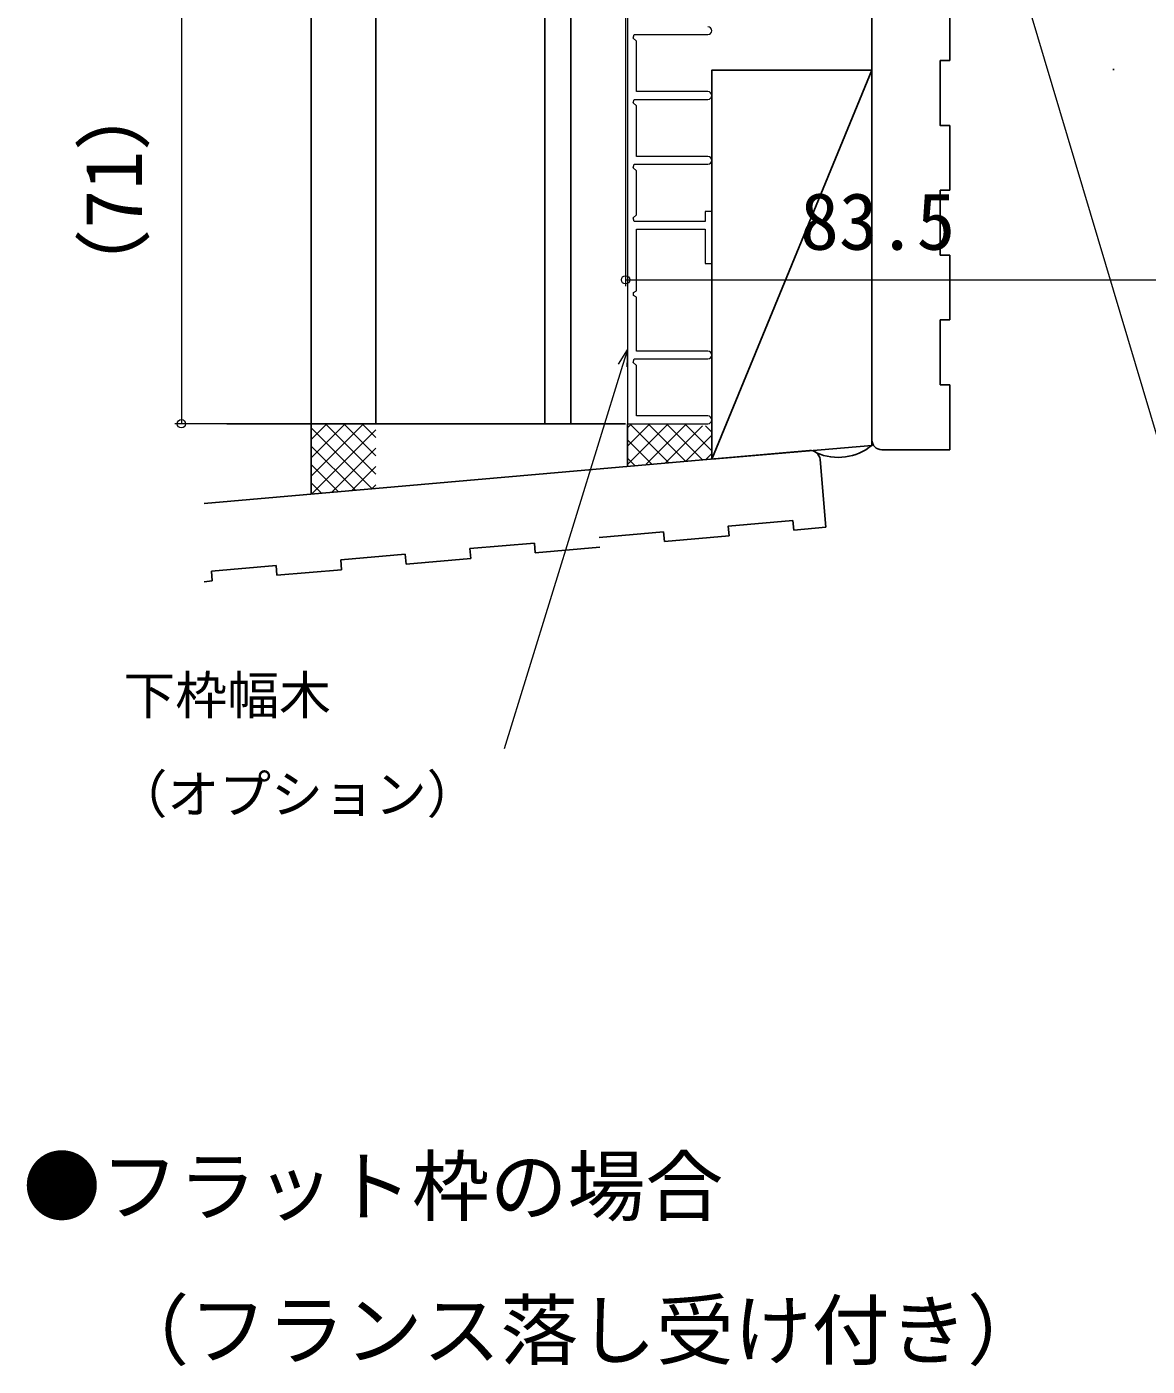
# Model space of a CAD drawing. Units: millimetres, scale not verified. Extents: x -525 to 525, y -783 to 779.
# Drawn here: x 59 to 231.8, y -323.4 to -116.9 of the extents above; entities that cross this region are included whole.
import ezdxf
from ezdxf.enums import TextEntityAlignment as Align

# ---------------------------------------------------------------- set-up
doc = ezdxf.new("R2010")
doc.units = ezdxf.units.MM
doc.header["$LTSCALE"] = 4
for name, color, linetype in [('0-1_USER1', 3, 'Continuous'), ('0-4_YKK_12', 2, 'Continuous'), ('0-8_YSS_K', 3, 'Continuous'), ('0-9_YSS_KE', 3, 'Continuous')]:
    doc.layers.add(name, color=color, linetype=linetype)
doc.layers.add('0-2_YKK_11', color=190, linetype='Continuous', lineweight=18)
doc.layers.add('0-6_YKK_D', color=6, linetype='Continuous', lineweight=18)
doc.styles.add('ＭＳ ゴシック', font='')
doc.styles.get('ＭＳ ゴシック').set_extended_font_data('MS Gothic')

msp = doc.modelspace()

# ---------------------------------------------------------------- linework, layer by layer
at = {"layer": '0-2_YKK_11'}
for points in [[(151.609, -108.346), (151.609, -178.146), (164.009, -178.146)], [(164.009, -126.946), (153.009, -126.946), (153.009, -119.146), (152.457, -118.692), (152.652, -118.146), (164.009, -118.146)], [(164.009, -136.946), (153.009, -136.946), (153.009, -129.146), (152.457, -128.692), (152.652, -128.146), (164.009, -128.146)], [(164.009, -166.946), (153.009, -166.946), (153.009, -158.646), (152.509, -158.391), (152.509, -157.901), (153.009, -157.646), (153.009, -148.146), (163.609, -148.146), (163.609, -153.446), (164.609, -153.446), (164.609, -145.446), (163.609, -145.446), (163.609, -146.946), (152.652, -146.946), (152.457, -146.4), (153.009, -145.946), (153.009, -139.146), (152.457, -138.692), (152.652, -138.146), (164.009, -138.146)], [(164.009, -176.946), (153.009, -176.946), (153.009, -169.146), (152.457, -168.692), (152.652, -168.146), (164.009, -168.146)]]:
    msp.add_lwpolyline(points, dxfattribs=at)
for centre, start, end in [((164.009, -117.546), 270, 89.99998), ((164.009, -127.546), 270, 89.99998), ((164.009, -137.546), 270, 89.99998), ((164.009, -167.546), 270, 89.99998), ((164.009, -177.546), 0, 89.99998), ((164.009, -177.546), 270, 0)]:
    msp.add_arc(centre, 0.6, start, end, dxfattribs=at)
at = {"layer": '0-4_YKK_12'}
for p, q in [((102.809, 122.893), (102.809, -178.153)), ((112.82, -178.152), (112.82, 122.893)), ((138.859, -178.148), (138.859, 122.893)), ((142.859, -178.147), (142.859, 122.893)), ((151.309, -178.146), (89.809, -178.146)), ((102.809, -178.153), (151.309, -178.146))]:
    msp.add_line(p, q, dxfattribs=at)
at = {"layer": '0-6_YKK_D'}
for p, q in [((82.809, -107.146), (82.809, -178.146)), ((151.309, -107.846), (151.309, -156.958)), ((151.309, -155.958), (234.809, -155.958)), ((150.609, -178.146), (81.809, -178.146))]:
    msp.add_line(p, q, dxfattribs=at)
for points in [[(208.217, -96.146), (208.945, -98.59), (233.426, -180.711)], [(151.609, -166.725), (150.856, -169.161), (132.573, -228.254)], [(150.203, -168.96), (151.609, -166.725), (151.508, -169.363)]]:
    msp.add_lwpolyline(points, dxfattribs=at)
for centre in [(151.309, -155.958), (82.809, -178.146)]:
    msp.add_circle(centre, 0.637, dxfattribs=at)
at = {"layer": '0-8_YSS_K'}
for p, q in [((201.309, -112.146), (201.309, -122.146)), ((189.309, -123.646), (164.621, -183.596)), ((201.309, -122.146), (199.809, -122.146)), ((226.469, -123.553), (226.669, -123.553)), ((201.31, -132.146), (201.311, -142.146)), ((201.311, -142.146), (199.811, -142.146)), ((199.811, -152.146), (199.811, -142.146)), ((199.811, -152.146), (201.311, -152.146)), ((201.311, -152.146), (201.312, -162.146)), ((201.312, -162.146), (199.812, -162.146)), ((199.812, -172.146), (199.812, -162.146)), ((201.312, -172.146), (199.812, -172.146)), ((201.312, -172.146), (201.313, -182.146)), ((102.809, -189.004), (102.809, -178.146)), ((102.809, -180.586), (105.247, -178.148)), ((102.809, -183.414), (108.074, -178.149)), ((102.809, -186.242), (110.9, -178.151)), ((112.239, -188.179), (102.809, -178.749)), ((102.882, -188.997), (112.798, -179.082)), ((112.807, -185.918), (105.036, -178.147)), ((112.803, -183.086), (107.866, -178.149)), ((112.799, -180.254), (110.696, -178.151)), ((151.609, -178.146), (151.609, -184.586)), ((151.609, -178.752), (152.215, -178.146)), ((151.609, -181.58), (155.043, -178.146)), ((151.609, -184.409), (157.872, -178.146)), ((157.935, -184.104), (151.977, -178.146)), ((154.479, -184.367), (160.7, -178.146)), ((160.564, -183.904), (154.806, -178.146)), ((157.541, -184.134), (163.195, -178.48)), ((163.192, -183.704), (157.634, -178.146)), ((164.612, -182.296), (160.463, -178.146)), ((164.591, -179.447), (163.612, -178.467)), ((109.638, -188.406), (102.809, -181.577)), ((155.307, -184.304), (151.609, -180.606)), ((160.602, -183.901), (164.595, -179.909)), ((105.982, -188.726), (112.802, -181.906)), ((152.678, -184.504), (151.609, -183.435)), ((163.663, -183.669), (164.615, -182.717)), ((107.037, -188.634), (102.809, -184.405)), ((109.082, -188.455), (112.806, -184.731)), ((104.436, -188.861), (102.809, -187.234)), ((112.181, -188.184), (112.809, -187.555)), ((177.237, -194.538), (177.106, -193.044)), ((182.218, -194.102), (177.237, -194.538)), ((147.22, -195.658), (157.182, -194.787)), ((157.313, -196.281), (157.182, -194.787)), ((167.275, -195.409), (157.313, -196.281)), ((127.297, -197.401), (137.258, -196.53)), ((127.427, -198.896), (127.297, -197.401)), ((137.389, -198.024), (137.258, -196.53)), ((147.351, -197.153), (137.389, -198.024)), ((87.449, -200.888), (97.411, -200.016)), ((97.541, -201.51), (97.411, -200.016)), ((107.373, -199.144), (117.335, -198.273)), ((107.503, -200.639), (107.373, -199.144)), ((117.465, -199.767), (117.335, -198.273)), ((127.427, -198.896), (117.465, -199.767)), ((87.579, -202.382), (87.449, -200.888)), ((107.503, -200.639), (97.541, -201.51)), ((87.579, -202.382), (86.309, -202.493))]:
    msp.add_line(p, q, dxfattribs=at)
msp.add_lwpolyline([(189.309, -123.646), (164.609, -123.646), (164.621, -183.596), (189.309, -181.479)], close=True, dxfattribs=at)
for points in [[(201.31, -132.146), (199.81, -132.146), (199.809, -122.146)], [(167.275, -195.409), (167.144, -193.915), (177.106, -193.044)]]:
    msp.add_lwpolyline(points, dxfattribs=at)
at = {"layer": '0-9_YSS_KE'}
for p, q in [((189.313, -180.753), (189.309, -113.647)), ((86.309, -190.447), (179.678, -182.278)), ((182.218, -194.102), (181.303, -183.642)), ((201.309, -182.146), (190.809, -182.146))]:
    msp.add_line(p, q, dxfattribs=at)
for centre, radius, start, end in [((184.106, -175.079), 8.248, 246.1613, 309.10988), ((190.809, -180.646), 1.5, 179.99652, 269.99652), ((179.809, -183.773), 1.5, 5, 95)]:
    msp.add_arc(centre, radius, start, end, dxfattribs=at)

# ---------------------------------------------------------------- texts
at = {"layer": '0-1_USER1', "style": 'ＭＳ ゴシック'}
for s, p in [('●フラット枠の場合', (58.364, -302.743)), ('\u3000（フランス落し受け付き）', (60, -324.925))]:
    msp.add_text(s, height=8.798, dxfattribs=at).set_placement(p, align=Align.BOTTOM_LEFT)
at = {"layer": '0-6_YKK_D', "style": 'ＭＳ ゴシック'}
msp.add_text('（71）', height=8.798, rotation=90, dxfattribs=at).set_placement((79.377, -160.067), align=Align.BOTTOM_LEFT)
for s, height, p in [('83.5', 8.798, (178.229, -153.958)), ('下枠幅木', 5.865, (73.866, -224.693)), ('（オプション）', 5.865, (72.639, -239.936))]:
    msp.add_text(s, height=height, dxfattribs=at).set_placement(p, align=Align.BOTTOM_LEFT)

doc.saveas('drawing.dxf')
